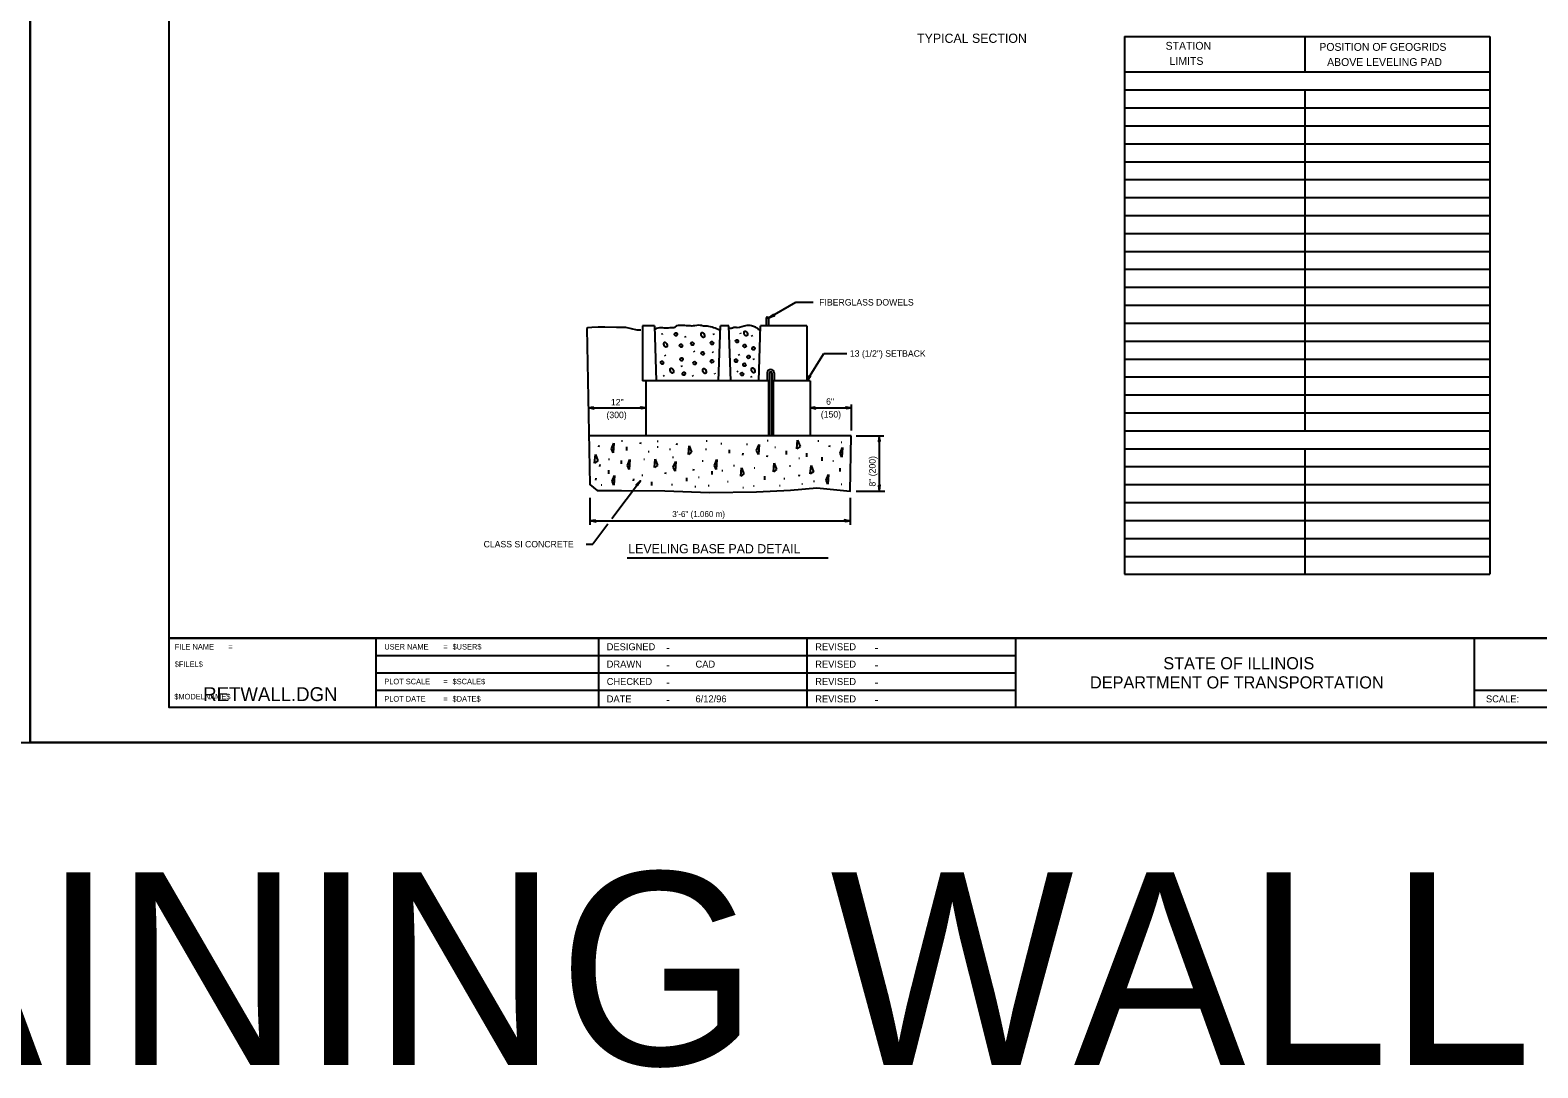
# Model space of a CAD drawing. Extents: x -313 to 1047, y -988 to -455.
# Drawn here: x 367.1 to 800.9, y -988.4 to -689.8 of the extents above; entities that cross this region are included whole.
import ezdxf

# ---------------------------------------------------------------- set-up
doc = ezdxf.new("R2010")
doc.units = 0
for name, color, linetype in [('Design_EX_Roadway Dimensions', 7, 'Continuous'), ('Design_EX_Roadway Notes', 7, 'Continuous'), ('Design_PR_Sidewalk', 7, 'Continuous'), ('Level 48', 7, 'Continuous'), ('Sheets_50 Reference Boundary', 7, 'Continuous'), ('Sheets_General Details', 7, 'Continuous'), ('Sheets_Printer Plotting Border', 7, 'Continuous'), ('Topo_Building', 7, 'Continuous')]:
    doc.layers.add(name, color=color, linetype=linetype)

msp = doc.modelspace()

# ---------------------------------------------------------------- linework, layer by layer
at = {"layer": 'Design_EX_Roadway Dimensions'}
for p, q in [((603.35, -797.53), (603.35, -805.03)), ((527.76, -798.49), (544.32, -798.49)), ((591.54, -798.49), (603.35, -798.49)), ((604.78, -806.5), (612.79, -806.5)), ((611.45, -806.5), (611.45, -822.45)), ((604.78, -822.45), (613.01, -822.45)), ((528.2, -824.37), (528.2, -832.14)), ((603.11, -824.37), (603.11, -832.14)), ((528.2, -831.01), (603.11, -831.01))]:
    msp.add_line(p, q, dxfattribs=at)
for points in [[(529.16, -798.51), (529.11, -798.3), (528.52, -798.39), (527.76, -798.49), (528.57, -798.6), (529.28, -798.73), (529.16, -798.51), (529.1, -798.37), (528.27, -798.49), (529.17, -798.65), (529.04, -798.47), (528.66, -798.5), (529.02, -798.55)], [(542.92, -798.47), (542.97, -798.68), (543.56, -798.59), (544.32, -798.49), (543.51, -798.38), (542.79, -798.25), (542.92, -798.47), (542.98, -798.61), (543.81, -798.49), (542.9, -798.33), (543.04, -798.51), (543.42, -798.49), (543.05, -798.43)], [(592.94, -798.51), (592.9, -798.3), (592.31, -798.39), (591.54, -798.49), (592.36, -798.6), (593.07, -798.73), (592.94, -798.51), (592.88, -798.37), (592.06, -798.49), (592.96, -798.65), (592.83, -798.47), (592.44, -798.5), (592.81, -798.55)], [(601.95, -798.47), (601.99, -798.68), (602.59, -798.59), (603.35, -798.49), (602.53, -798.38), (601.82, -798.25), (601.95, -798.47), (602.01, -798.61), (602.84, -798.49), (601.93, -798.33), (602.07, -798.51), (602.45, -798.48), (602.08, -798.43)], [(611.43, -808.06), (611.66, -808.01), (611.56, -807.35), (611.45, -806.5), (611.33, -807.41), (611.19, -808.2), (611.43, -808.06), (611.58, -807.99), (611.45, -807.07), (611.27, -808.07), (611.47, -807.93), (611.45, -807.5), (611.38, -807.91)], [(611.48, -820.9), (611.24, -820.95), (611.34, -821.61), (611.45, -822.45), (611.58, -821.55), (611.72, -820.76), (611.48, -820.9), (611.32, -820.97), (611.45, -821.88), (611.63, -820.88), (611.43, -821.03), (611.46, -821.45), (611.52, -821.04)], [(529.76, -831.03), (529.7, -830.8), (529.05, -830.9), (528.2, -831.01), (529.1, -831.13), (529.89, -831.27), (529.76, -831.03), (529.69, -830.88), (528.77, -831.01), (529.77, -831.19), (529.62, -830.99), (529.2, -831.02), (529.61, -831.08)], [(601.56, -830.99), (601.61, -831.22), (602.27, -831.12), (603.11, -831.01), (602.21, -830.89), (601.42, -830.75), (601.56, -830.99), (601.63, -831.14), (602.54, -831.01), (601.54, -830.83), (601.69, -831.03), (602.11, -831), (601.71, -830.94)]]:
    msp.add_lwpolyline(points, dxfattribs=at)
at = {"layer": 'Design_EX_Roadway Notes'}
for p, q in [((682.02, -691.63), (787.13, -691.63)), ((682.02, -691.63), (682.02, -846.38)), ((733.87, -691.63), (733.87, -701.87)), ((787.13, -691.63), (787.13, -846.38)), ((682.02, -701.87), (787.13, -701.87)), ((682.02, -707.03), (787.13, -707.03)), ((733.87, -707.03), (733.87, -805.09)), ((682.02, -712.19), (787.13, -712.19)), ((682.02, -717.35), (787.13, -717.35)), ((682.02, -722.51), (787.13, -722.51)), ((682.02, -727.67), (787.13, -727.67)), ((682.02, -732.83), (787.13, -732.83)), ((682.02, -737.99), (787.13, -737.99)), ((682.02, -743.16), (787.13, -743.16)), ((682.02, -748.31), (787.13, -748.31)), ((682.02, -753.48), (787.13, -753.48)), ((682.02, -758.64), (787.13, -758.64)), ((682.02, -763.8), (787.13, -763.8)), ((579.5, -772.73), (587.46, -768.13)), ((587.46, -768.13), (592.45, -768.13)), ((682.02, -768.96), (787.13, -768.96)), ((682.02, -774.12), (787.13, -774.12)), ((682.02, -779.28), (787.13, -779.28)), ((590.56, -790.72), (595.49, -782.85)), ((595.49, -782.85), (602.11, -782.85)), ((682.02, -784.44), (787.13, -784.44)), ((682.02, -789.61), (787.13, -789.61)), ((682.02, -794.77), (787.13, -794.77)), ((682.02, -799.93), (787.13, -799.93)), ((682.02, -805.09), (787.13, -805.09)), ((682.02, -810.25), (787.13, -810.25)), ((733.87, -810.25), (733.87, -846.38)), ((682.02, -815.41), (787.13, -815.41)), ((542.73, -819.45), (534.51, -830.41)), ((682.02, -820.57), (787.13, -820.57)), ((682.02, -825.73), (787.13, -825.73)), ((533.38, -831.91), (529.04, -837.71)), ((682.02, -830.89), (787.13, -830.89)), ((682.02, -836.05), (787.13, -836.05)), ((527.15, -837.71), (529.04, -837.71)), ((682.02, -841.22), (787.13, -841.22)), ((682.02, -846.38), (787.13, -846.38))]:
    msp.add_line(p, q, dxfattribs=at)
for points in [[(581.07, -771.8), (580.89, -771.62), (580.26, -772.07), (579.5, -772.65), (580.49, -772.25), (581.33, -771.98), (581.07, -771.8), (580.93, -771.71), (580.04, -772.34), (581.16, -771.93), (580.89, -771.8), (580.49, -772.11), (580.93, -771.93)], [(591.4, -789.41), (591.18, -789.33), (590.91, -789.94), (590.56, -790.72), (591.14, -790.02), (591.68, -789.42), (591.4, -789.41), (591.24, -789.39), (590.86, -790.24), (591.54, -789.48), (591.3, -789.5), (591.1, -789.87), (591.36, -789.56)], [(541.78, -820.68), (541.99, -820.78), (542.31, -820.19), (542.73, -819.45), (542.09, -820.1), (541.5, -820.65), (541.78, -820.68), (541.94, -820.72), (542.39, -819.9), (541.64, -820.6), (541.89, -820.6), (542.12, -820.25), (541.83, -820.54)]]:
    msp.add_lwpolyline(points, dxfattribs=at)
at = {"layer": 'Design_PR_Sidewalk'}
for p, q in [((543.34, -774.94), (543.34, -790.72)), ((546.74, -774.94), (543.34, -774.94)), ((546.74, -774.94), (547.27, -790.72)), ((565.21, -790.72), (565.74, -774.94)), ((568.16, -774.94), (565.74, -774.94)), ((568.7, -790.72), (568.16, -774.94)), ((576.79, -790.72), (577.28, -774.94)), ((590.56, -774.94), (577.28, -774.94)), ((578.89, -772.75), (578.89, -774.94)), ((579.56, -772.75), (579.56, -774.94)), ((590.56, -774.94), (590.56, -790.72)), ((548.84, -777.04), (549.02, -777.35)), ((555.54, -777.89), (555.72, -778.24)), ((563.64, -777.08), (563.86, -777.44)), ((571.38, -776.91), (571.56, -777.22)), ((574.73, -777.62), (574.91, -777.98)), ((549.78, -783.21), (549.96, -783.52)), ((558.09, -782.05), (558.27, -782.4)), ((563.46, -782.27), (563.64, -782.58)), ((570.98, -783.07), (571.16, -783.39)), ((575.13, -784.33), (575.31, -784.68)), ((549.28, -789.11), (549.51, -789.42)), ((554.45, -786.32), (554.67, -786.68)), ((557.69, -789.11), (557.87, -789.42)), ((564, -788.48), (564.18, -788.84)), ((570.49, -787.81), (570.71, -788.17)), ((574.46, -789.42), (574.64, -789.78)), ((579.2, -788.44), (579.2, -790.72)), ((579.87, -788.44), (579.87, -806.5)), ((580.54, -788.44), (580.54, -806.5)), ((581.22, -788.44), (581.22, -790.72)), ((579.56, -790.72), (543.34, -790.72)), ((544.32, -790.72), (544.32, -806.5)), ((579.56, -790.72), (579.56, -806.5)), ((580.9, -790.72), (580.9, -806.5)), ((591.54, -790.72), (580.9, -790.72)), ((591.54, -790.72), (591.54, -806.5)), ((603.35, -806.5), (527.92, -806.5))]:
    msp.add_line(p, q, dxfattribs=at)
for points in [[(527.3, -775.67), (527.69, -775.39), (528.78, -775.3), (530.53, -775.23), (532.49, -775.15), (535.89, -775.29), (538.39, -775.24), (541.65, -776), (542.8, -776.04)], [(527.3, -775.67), (528.2, -820.55), (530.24, -822.24), (537.31, -822.24)], [(537.31, -822.24), (549.73, -822.41), (562.59, -822.86), (576.13, -822.64), (585.9, -822.17), (593.49, -821.49), (603.11, -822.45), (603.35, -806.5)]]:
    msp.add_lwpolyline(points, dxfattribs=at)
for centre, radius in [((579.21, -772.74), 0.335), ((580.22, -788.44), 1.01), ((580.22, -788.44), 0.335)]:
    msp.add_arc(centre, radius, 0, 180, dxfattribs=at)
for points in [[(565.47, -776.1), (563.78, -775.43), (561.99, -775.03), (560.51, -774.89), (560.01, -774.76), (557.87, -774.94), (556.39, -774.89), (554.61, -774.8), (552.77, -775.2), (552.64, -775.34), (552.06, -775.43), (550.31, -775.56), (548.75, -775.47), (546.87, -775.97), (546.74, -776.1)], [(577.28, -776.23), (576.79, -776.01), (576.52, -775.74), (575.58, -775.2), (574.33, -774.8), (573.3, -774.8), (570.57, -775.43), (569.37, -775.47), (569.14, -775.61), (568.47, -775.7), (568.16, -775.74)]]:
    msp.add_spline(points, degree=3, dxfattribs=at)
at = {"layer": 'Level 48'}
msp.add_lwpolyline([(367.14, -454.72), (1047.14, -454.72), (1047.14, -894.72), (367.14, -894.72)], close=True, dxfattribs=at)
at = {"layer": 'Sheets_50 Reference Boundary'}
msp.add_lwpolyline([(407.14, -464.73), (1037.14, -464.73), (1037.14, -864.72), (407.14, -864.72)], close=True, dxfattribs=at)
at = {"layer": 'Sheets_General Details'}
for p, q in [((538.93, -841.62), (596.76, -841.62)), ((407.14, -864.72), (1037.14, -864.72)), ((466.63, -864.72), (466.63, -884.72)), ((530.63, -864.72), (530.63, -884.72)), ((590.63, -864.72), (590.63, -884.72)), ((650.63, -864.72), (650.63, -884.72)), ((782.63, -864.72), (782.63, -884.72)), ((466.63, -869.72), (650.63, -869.72)), ((466.63, -874.72), (650.63, -874.72)), ((466.63, -879.72), (650.63, -879.72)), ((782.63, -879.72), (936.63, -879.72)), ((1047.14, -894.72), (367.14, -894.72))]:
    msp.add_line(p, q, dxfattribs=at)
msp.add_lwpolyline([(407.14, -464.72), (1037.14, -464.72), (1037.14, -884.72), (407.14, -884.72)], close=True, dxfattribs=at)
at = {"layer": 'Sheets_Printer Plotting Border'}
for points in [[(-312.86, -894.72), (367.14, -894.72), (367.14, -454.72), (-312.86, -454.72)], [(367.14, -894.72), (1047.14, -894.72), (1047.14, -454.72), (367.14, -454.72)]]:
    msp.add_lwpolyline(points, close=True, dxfattribs=at)
at = {"layer": 'Topo_Building'}
for p, q in [((530.8, -809.73), (530.9, -809.24)), ((534.39, -810.32), (535.12, -808.67)), ((534.91, -811.48), (534.39, -810.32)), ((535.12, -808.67), (534.91, -811.48)), ((537.31, -807.95), (537.57, -807.95)), ((538.78, -810.74), (538.78, -809.74)), ((542.76, -808.88), (542.86, -808.39)), ((544.94, -811.04), (545.2, -811.04)), ((547.58, -809.75), (547.83, -809.75)), ((547.59, -808.04), (547.85, -808.04)), ((551.09, -810.41), (551.35, -810.41)), ((553.22, -809.13), (553.33, -808.63)), ((556.52, -811.9), (556.78, -809.42)), ((556.78, -809.42), (557.45, -811.24)), ((561.49, -810.41), (561.74, -810.41)), ((561.64, -807.95), (561.9, -807.95)), ((565.88, -808.77), (566.13, -808.77)), ((568.37, -811.56), (568.37, -810.57)), ((573.23, -808.96), (573.49, -808.96)), ((576.17, -810.74), (576.9, -809.08)), ((576.69, -811.9), (576.17, -810.74)), ((576.9, -809.08), (576.69, -811.9)), ((579.2, -807.87), (579.46, -807.87)), ((581.37, -809.77), (581.62, -809.77)), ((584.71, -811.9), (584.71, -810.9)), ((587.71, -810.24), (587.96, -807.76)), ((588.64, -809.58), (587.71, -810.24)), ((587.96, -807.76), (588.64, -809.58)), ((593.76, -807.95), (594.02, -807.95)), ((597.17, -809.74), (597.27, -809.25)), ((600.17, -811.54), (600.89, -809.89)), ((600.44, -808.38), (600.7, -808.38)), ((600.89, -809.89), (600.69, -812.7)), ((529.54, -814.38), (529.8, -811.91)), ((530.47, -813.72), (529.54, -814.38)), ((529.8, -811.91), (530.47, -813.72)), ((531.02, -815.33), (531.12, -814.83)), ((533.55, -813.27), (533.81, -813.27)), ((537.26, -814.63), (537.26, -813.64)), ((538.99, -815.04), (539.71, -813.39)), ((539.51, -816.2), (538.99, -815.04)), ((539.71, -813.39), (539.51, -816.2)), ((543.69, -813.24), (543.94, -813.24)), ((546.75, -815.7), (547.01, -813.22)), ((547.68, -815.04), (546.75, -815.7)), ((547.01, -813.22), (547.68, -815.04)), ((551.96, -812.67), (552.22, -812.67)), ((552.18, -815.53), (552.9, -813.88)), ((552.9, -813.88), (552.7, -816.69)), ((557.45, -811.24), (556.52, -811.9)), ((560.53, -813.7), (560.78, -813.7)), ((564.02, -815.04), (564.74, -813.39)), ((564.54, -816.2), (564.02, -815.04)), ((564.74, -813.39), (564.54, -816.2)), ((569.55, -815.04), (569.81, -815.04)), ((572.19, -812.06), (572.29, -811.57)), ((579.17, -812.56), (579.27, -812.06)), ((580.98, -816.86), (581.24, -814.38)), ((581.24, -814.38), (581.91, -816.2)), ((585.62, -815.15), (585.88, -815.15)), ((588.28, -812.93), (588.54, -812.93)), ((590.65, -812.56), (590.65, -811.56)), ((591.58, -817.51), (591.84, -815.04)), ((591.84, -815.04), (592.51, -816.86)), ((595.05, -813.71), (595.05, -812.72)), ((598.04, -813.7), (598.3, -813.7)), ((600.69, -812.7), (600.17, -811.54)), ((529.85, -819.25), (529.96, -818.76)), ((533.6, -817.43), (533.6, -816.44)), ((534.55, -819.58), (535.27, -817.93)), ((535.06, -820.74), (534.55, -819.58)), ((535.27, -817.93), (535.06, -820.74)), ((540.73, -819.45), (540.83, -818.96)), ((543.18, -817.85), (543.44, -817.85)), ((546, -820.79), (546, -819.8)), ((549.9, -817.52), (550, -817.03)), ((552.7, -816.69), (552.18, -815.53)), ((556.05, -819.62), (556.05, -818.62)), ((558.01, -816.52), (558.11, -816.02)), ((559.41, -818.41), (559.67, -818.41)), ((563.4, -817.69), (563.4, -816.69)), ((566.19, -816.53), (566.45, -816.53)), ((567.75, -819.67), (568, -819.67)), ((571.57, -818.18), (571.83, -815.71)), ((572.5, -817.52), (571.57, -818.18)), ((571.83, -815.71), (572.5, -817.52)), ((575.43, -815.75), (575.69, -815.75)), ((578.5, -819.17), (578.5, -818.17)), ((581.91, -816.2), (580.98, -816.86)), ((583.98, -818.84), (584.24, -818.84)), ((588.38, -818.18), (588.48, -817.69)), ((592.51, -816.86), (591.58, -817.51)), ((592.56, -819.61), (592.82, -819.61)), ((596.13, -819.33), (596.86, -817.68)), ((596.65, -820.49), (596.13, -819.33)), ((596.86, -817.68), (596.65, -820.49)), ((600.22, -816.82), (600.22, -815.83)), ((531.4, -820.64), (531.66, -820.64)), ((551.67, -820.54), (551.93, -820.54)), ((558.38, -821.15), (558.64, -821.15)), ((562.26, -820.8), (562.51, -820.8)), ((572.17, -821.41), (572.43, -821.41)), ((575.22, -820.96), (575.48, -820.96)), ((582.71, -820.81), (582.97, -820.81)), ((589.13, -820.38), (589.39, -820.38)), ((600.44, -820.47), (600.7, -820.47))]:
    msp.add_line(p, q, dxfattribs=at)
for centre, major_axis, ratio in [((573.02, -777.11), (0.261, -0.707), 0.592414), ((549.94, -780.35), (0.261, -0.707), 0.592414), ((552.92, -777.32), (-0.226, 0.407), 0.858567), ((554.42, -780.59), (-0.226, 0.407), 0.858567), ((557.67, -780.03), (-0.226, 0.407), 0.858567), ((560.66, -777.52), (0.261, -0.707), 0.592414), ((563.31, -779.85), (-0.226, 0.407), 0.858567), ((570.48, -779.31), (-0.226, 0.407), 0.858567), ((572.73, -780.67), (-0.226, 0.407), 0.858567), ((548.96, -785.47), (-0.226, 0.407), 0.858567), ((554.55, -784.52), (-0.226, 0.407), 0.858567), ((558.33, -785.62), (-0.226, 0.407), 0.858567), ((560.63, -782.79), (-0.226, 0.407), 0.858567), ((563.31, -785.08), (-0.226, 0.407), 0.858567), ((570.25, -784.93), (-0.226, 0.407), 0.858567), ((573.83, -783.83), (-0.226, 0.407), 0.858567), ((575.26, -781.38), (-0.226, 0.407), 0.858567), ((551.78, -787.78), (0.261, -0.707), 0.592414), ((555.21, -788.66), (-0.226, 0.407), 0.858567), ((561.14, -787.88), (0.261, -0.707), 0.592414), ((571.94, -788.79), (-0.226, 0.407), 0.858567), ((572.65, -786.11), (-0.226, 0.407), 0.858567), ((575.14, -787.7), (0.261, -0.707), 0.592414)]:
    msp.add_ellipse(centre, major_axis=major_axis, ratio=ratio, dxfattribs=at)

# ---------------------------------------------------------------- texts
at = {"layer": 'Design_EX_Roadway Dimensions'}
for s, height, p in [('12"', 1.865, (534.23, -797.8)), ('6"', 1.865, (596.15, -797.61)), ('(300)', 1.865, (532.96, -801.46)), ('(150)', 1.865, (594.63, -801.28)), ('3\'-6" (1.060 m)', 1.7333, (551.89, -829.91))]:
    msp.add_text(s, height=height, dxfattribs=at).set_placement(p)
msp.add_text('8" (200)', height=1.865, rotation=90, dxfattribs=at).set_placement((610.38, -821.14))
at = {"layer": 'Design_EX_Roadway Notes'}
for s, height, p in [('STATION', 2.257, (693.83, -695.47)), ('POSITION OF GEOGRIDS', 2.257, (738.06, -695.78)), ('LIMITS', 2.257, (694.97, -699.82)), ('ABOVE LEVELING PAD', 2.257, (740.3, -700.14)), ('FIBERGLASS DOWELS', 1.8653, (594.18, -769.06)), ('13 (1/2") SETBACK', 1.8653, (602.99, -783.79)), ('CLASS SI CONCRETE', 1.8653, (497.61, -838.64))]:
    msp.add_text(s, height=height, dxfattribs=at).set_placement(p)
at = {"layer": 'Sheets_General Details'}
for s, height, p in [('TYPICAL SECTION', 2.656, (622.33, -693.49)), ('LEVELING BASE PAD DETAIL', 2.656, (539.23, -840.35)), ('DESIGNED', 2, (533.03, -868.22)), ('-', 2.4, (550.11, -868.62)), ('REVISED', 2, (593.03, -868.22)), ('-', 2.4, (610.11, -868.62)), ('DRAWN', 2, (533.03, -873.22)), ('CAD       ', 2, (558.58, -873.22)), ('REVISED', 2, (593.03, -873.22)), ('STATE OF ILLINOIS', 3.5, (693.17, -873.72)), ('CHECKED', 2, (533.03, -878.22)), ('-', 2.4, (550.11, -873.62)), ('REVISED', 2, (593.03, -878.22)), ('-', 2.4, (610.11, -873.62)), ('DEPARTMENT OF TRANSPORTATION', 3.5, (672.07, -879.22)), ('RETWALL.DGN', 4, (416.93, -882.86)), ('-', 2.4, (550.11, -878.62)), ('-', 2.4, (610.11, -878.62)), ('DATE', 2, (533.03, -883.22)), ('-', 2.4, (550.11, -883.62)), ('6/12/96   ', 2, (558.58, -883.22)), ('REVISED', 2, (593.03, -883.22)), ('-', 2.4, (610.11, -883.62)), ('SCALE:          ', 2, (786.01, -883.22)), ('MODULAR RETAINING WALL', 55.4665, (-218.6, -987.58))]:
    msp.add_text(s, height=height, dxfattribs=at).set_placement(p)
for s, p in [('FILE NAME', (408.74, -868.02)), ('=', (424.19, -868.02)), ('USER NAME', (469.03, -868.02)), ('=', (485.98, -868.02)), ('$USER$', (488.67, -868.02)), ('$FILEL$', (408.74, -873.02)), ('PLOT SCALE', (469.03, -878.02)), ('=', (485.98, -878.02)), ('$SCALE$', (488.67, -878.02)), ('$MODELNAME$', (408.61, -882.37)), ('PLOT DATE', (469.03, -883.02)), ('=', (485.98, -883.02)), ('$DATE$', (488.67, -883.02))]:
    msp.add_text(s, height=1.6, rotation=360, dxfattribs=at).set_placement(p)

doc.saveas('drawing.dxf')
